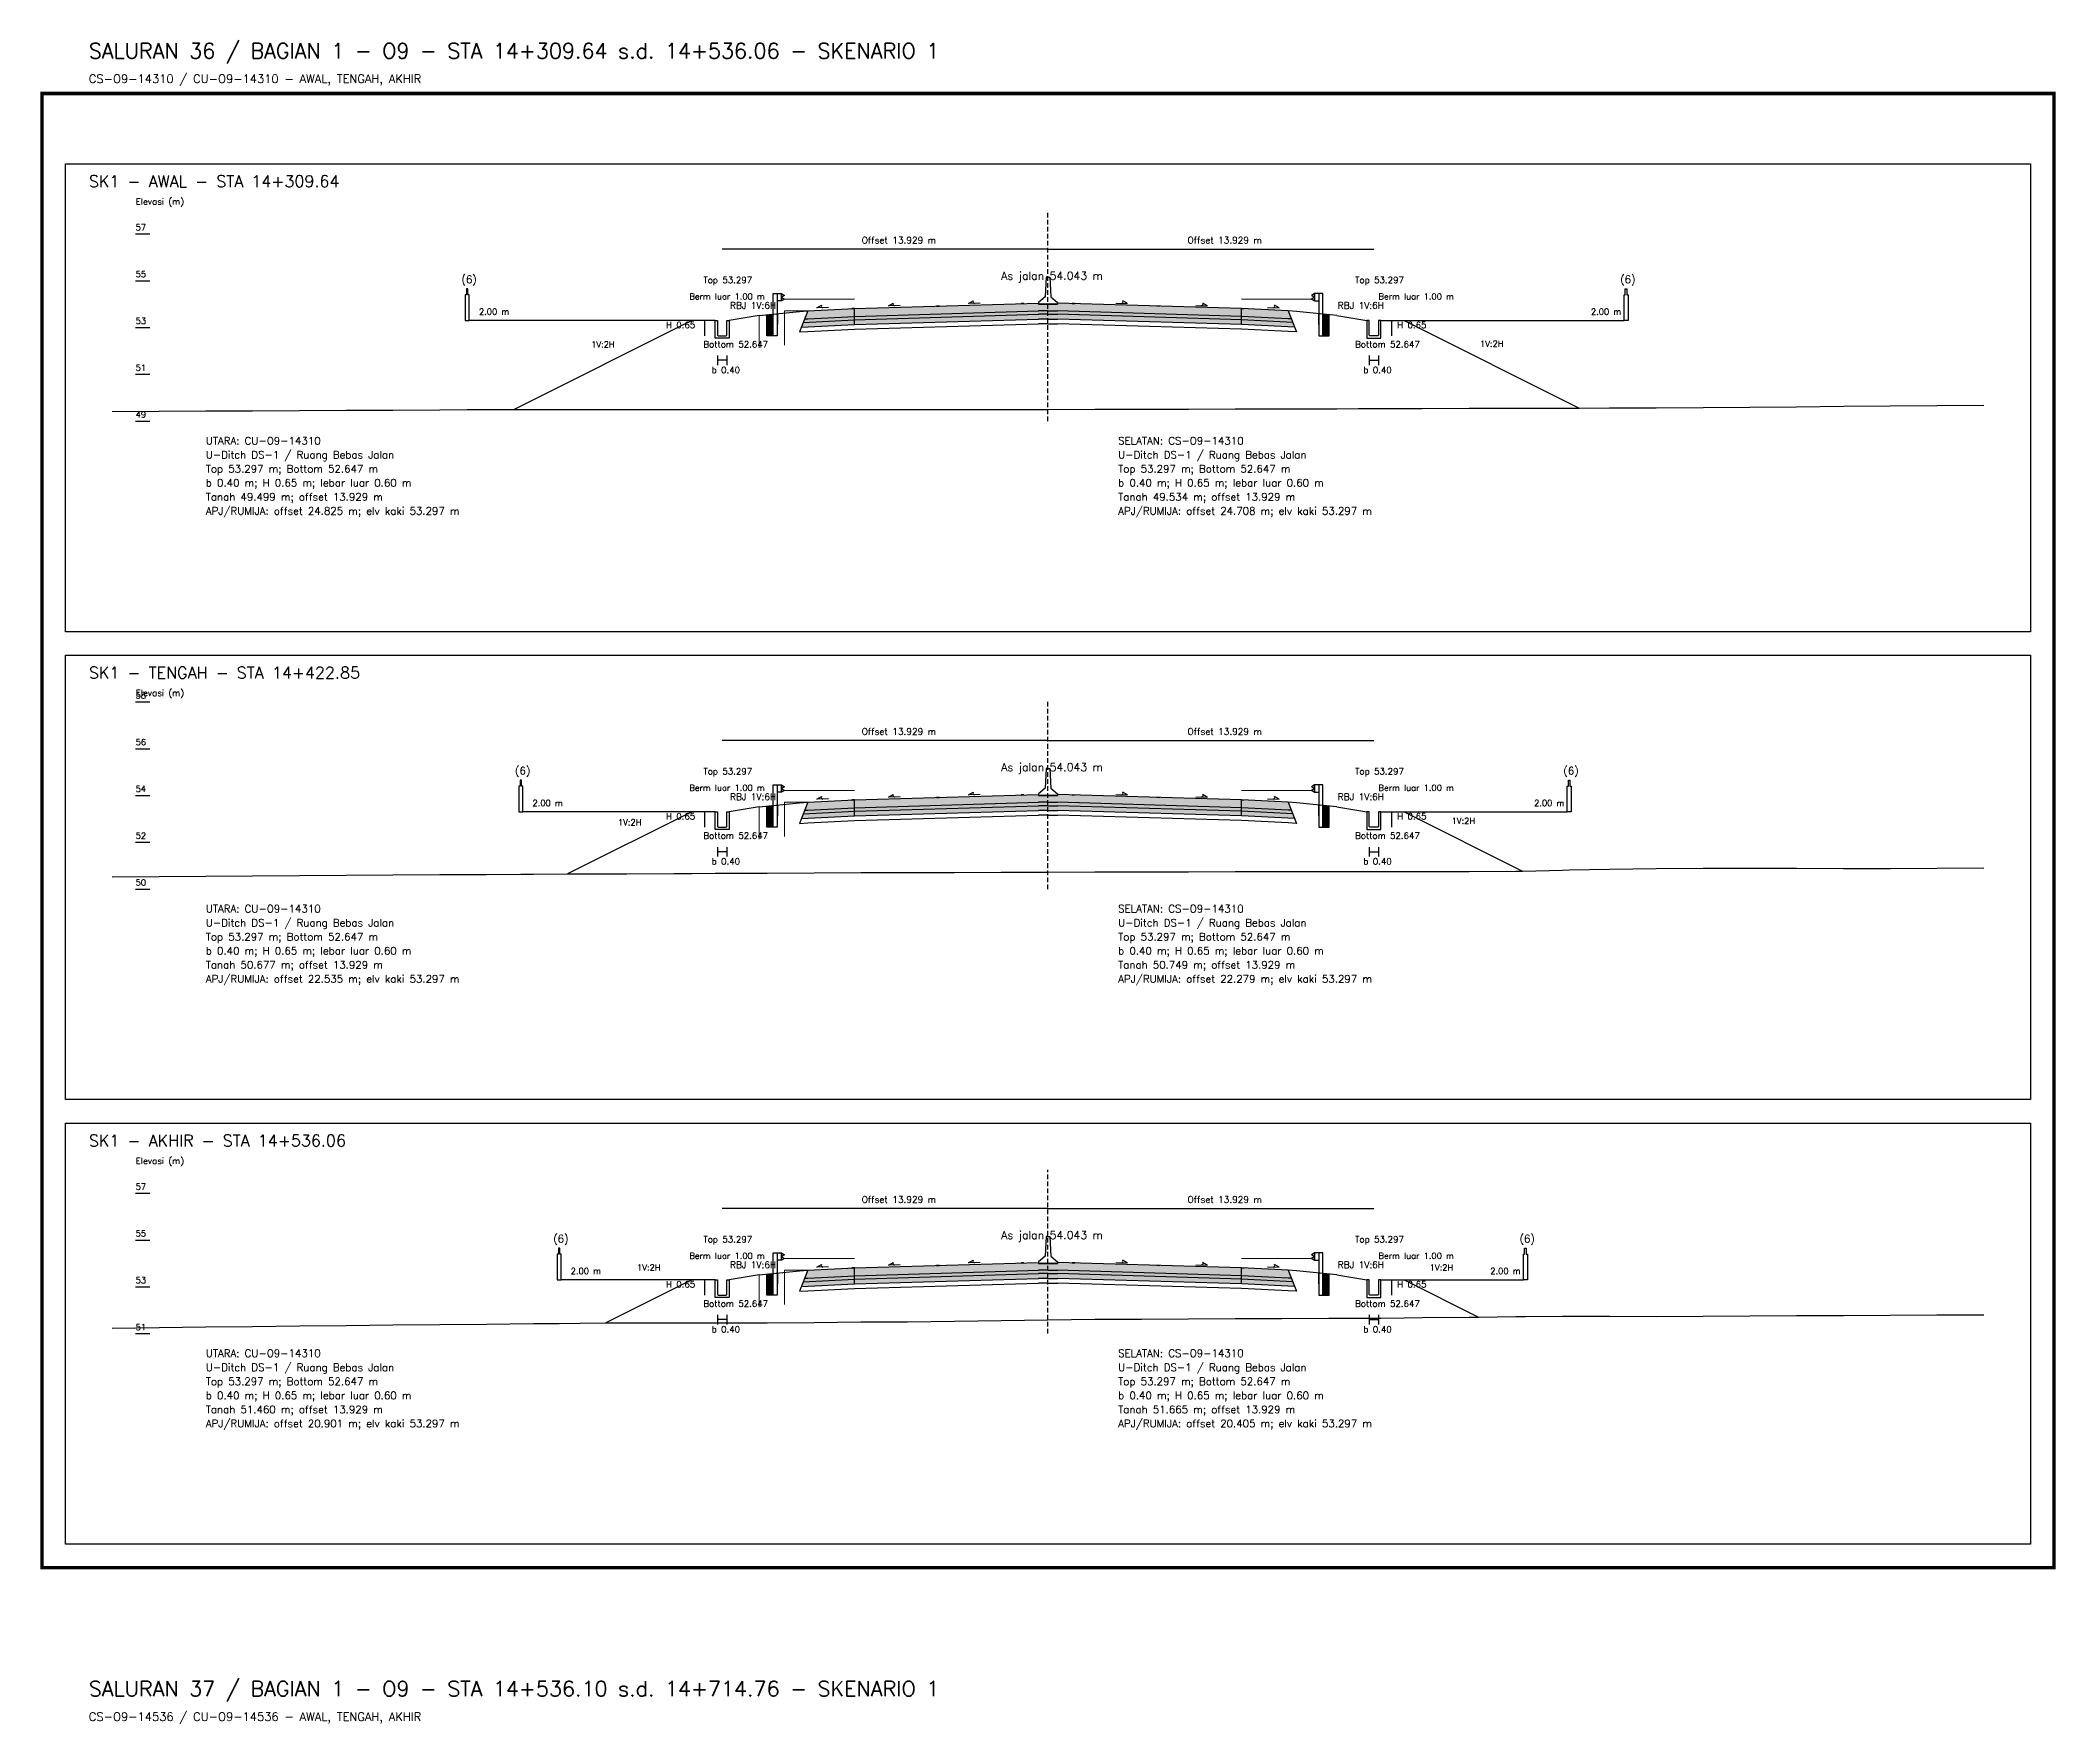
# Model space of a CAD drawing. Header units: metres. Extents: x -24715 to -24517, y 27498 to 30841.
# Drawn here: x -24713.7 to -24627.5, y 28049.6 to 28121.5 of the extents above; entities that cross this region are included whole.
import ezdxf

# ---------------------------------------------------------------- set-up
doc = ezdxf.new("R2010")
doc.units = ezdxf.units.M
doc.linetypes.add('PS_DASH', pattern=[0.3, 0.2, -0.1])
for name, color, linetype, lineweight in [('Dimensi', 230, 'Continuous', 20), ('GRS-ARSIR (HATCH)', 8, 'Continuous', 9), ('Guardrail', 20, 'Continuous', 30), ('HATCH - Beton ramping', 210, 'Continuous', 9), ('HATCH - LFA', 30, 'Continuous', 9), ('HATCH - Pavement', 50, 'Continuous', 9), ('Marka', 20, 'Continuous', 30), ('POT_ALL_GROUP', 2, 'Continuous', 70)]:
    doc.layers.add(name, color=color, linetype=linetype, lineweight=lineweight)
for name, color, linetype in [('POT_ALL_APJ', 2, 'Continuous'), ('POT_ALL_BORDER', 8, 'Continuous'), ('POT_ALL_CHANNEL1', 200, 'Continuous'), ('POT_ALL_DIM', 7, 'Continuous'), ('POT_ALL_GROUND', 1, 'Continuous'), ('POT_ALL_GUIDE', 8, 'Continuous'), ('POT_ALL_ROAD', 4, 'Continuous')]:
    doc.layers.add(name, color=color, linetype=linetype)
doc.styles.get("Standard").update_dxf_attribs({"font": 'simplex.shx'})

# ---------------------------------------------------------------- blocks, each defined once
blk = doc.blocks.new('JALAN_ASLI_TIPIKAL_2OKT_METER')
at = {"layer": 'Guardrail', "lineweight": 9}
h = blk.add_hatch(dxfattribs=at)
h.set_pattern_fill('JIS_LC_20', color=256, scale=0.002)
h.set_pattern_definition([(45, (-29.65569, -21.99233), (-0.02828427, 0.02828427), []), (45, (-29.65489, -21.99233), (-0.02828427, 0.02828427), [])])
h.paths.add_polyline_path([(-12.025, -1.394), (-11.753, -1.394), (-11.753, -0.471), (-12.018, -0.498)])
h = blk.add_hatch(dxfattribs=at)
h.set_pattern_fill('JIS_LC_20', color=256, scale=0.002)
h.set_pattern_definition([(45, (-29.40569, -21.99233), (-0.02828427, 0.02828427), []), (45, (-29.40489, -21.99233), (-0.02828427, 0.02828427), [])])
h.paths.add_polyline_path([(12.018, -0.498), (11.753, -0.471), (11.753, -1.394), (12.025, -1.394)])
at = {"layer": 'HATCH - Beton ramping'}
h = blk.add_hatch(dxfattribs=at)
h.set_pattern_fill('AR-CONC', color=256, scale=0.0005)
h.set_pattern_definition([(50, (-28.949556, -21.99233), (0.09109233, -0.00796954), [0.009525, -0.104775]), (355, (-28.94956, -21.99233), (-0.0176217, 0.09552842), [0.00762, -0.0838203]), (100.45144, (-28.941965, -21.992995), (0.07347062, 0.08755888), [0.008095, -0.08904512]), (46.1842, (-28.94956, -21.96693), (0.13553952, -0.02102116), [0.0142875, -0.1571625]), (96.63556, (-28.93826, -21.96868), (0.11870207, 0.12371306), [0.0121425, -0.1335678]), (351.18415, (-28.94956, -21.96693), (0.11870207, 0.12371306), [0.01143, -0.12572987]), (21, (-28.936856, -21.97328), (0.0758072, -0.0511326), [0.009525, -0.104775]), (326, (-28.93686, -21.97328), (0.03090101, 0.09209398), [0.00762, -0.08382]), (71.45144, (-28.93054, -21.97754), (0.1067082, 0.04096138), [0.008095, -0.08904497]), (37.5, (-28.949556, -21.99233), (0.001544302, 0.04227752), [0, -0.082804, 0, -0.08509, 0, -0.0841375]), (7.5, (-28.949556, -21.99233), (0.03340983, 0.05009029), [0, -0.048514, 0, -0.080899, 0, -0.0320675]), (327.5, (-28.977877, -21.99233), (0.067795298, -0.002864372), [0, -0.03175, 0, -0.09906, 0, -0.131445]), (317.5, (-28.990577, -21.99233), (0.07406459, 0.01271325), [0, -0.041275, 0, -0.065786, 0, -0.093345])])
h.paths.add_polyline_path([(-8.27, -0.566), (-10.401, -0.666), (-10.461, -0.826), (-8.27, -0.716)])
h.paths.add_polyline_path([(-0.4, -0.48), (0, -0.48), (0, -0.33), (-0.4, -0.33), (-8.27, -0.566), (-8.27, -0.716)])
h = blk.add_hatch(dxfattribs=at)
h.set_pattern_fill('AR-CONC', color=256, scale=0.0005)
h.set_pattern_definition([(50, (-28.699556, -21.99233), (0.09109233, -0.00796954), [0.009525, -0.104775]), (355, (-28.69956, -21.99233), (-0.01762171, 0.09552842), [0.00762, -0.0838203]), (100.45144, (-28.691965, -21.992995), (0.07347062, 0.08755888), [0.008095, -0.08904512]), (46.1842, (-28.69956, -21.96693), (0.13553952, -0.02102116), [0.0142875, -0.1571625]), (96.63556, (-28.68826, -21.96868), (0.11870207, 0.12371306), [0.0121425, -0.1335678]), (351.18415, (-28.69956, -21.96693), (0.11870207, 0.12371306), [0.01143, -0.12572987]), (21, (-28.686856, -21.97328), (0.0758072, -0.0511326), [0.009525, -0.104775]), (326, (-28.68686, -21.97328), (0.03090101, 0.09209398), [0.00762, -0.08382]), (71.45144, (-28.68054, -21.97754), (0.10670821, 0.04096138), [0.008095, -0.08904497]), (37.5, (-28.699556, -21.99233), (0.001544302, 0.04227752), [0, -0.082804, 0, -0.08509, 0, -0.0841375]), (7.5, (-28.699556, -21.99233), (0.03340983, 0.050090287), [0, -0.048514, 0, -0.080899, 0, -0.0320675]), (327.5, (-28.727877, -21.99233), (0.067795298, -0.002864372), [0, -0.03175, 0, -0.09906, 0, -0.131445]), (317.5, (-28.740577, -21.99233), (0.07406459, 0.012713246), [0, -0.041275, 0, -0.065786, 0, -0.093345])])
h.paths.add_polyline_path([(8.27, -0.566), (10.401, -0.666), (10.461, -0.826), (8.27, -0.716)])
h.paths.add_polyline_path([(0.4, -0.48), (0, -0.48), (0, -0.33), (0.4, -0.33), (8.27, -0.566), (8.27, -0.716)])
at = {"layer": 'HATCH - LFA'}
h = blk.add_hatch(dxfattribs=at)
h.set_pattern_fill('GRAVEL', color=256, scale=0.0075)
h.set_pattern_definition([(228.012788, (-28.812396, -21.801831), (-1.524, -1.7145), [0.0256291, -2.5372863]), (184.96974, (-28.829541, -21.820881), (2.2859999991, 0.1905000109), [0.04398035, -4.3540537]), (132.510447, (-28.873356, -21.824691), (1.9050000008, -2.0954999993), [0.0310111, -3.0701042]), (267.27369, (-28.947651, -21.872316), (0.1905000004, 3.81), [0.0400503, -3.9649828]), (292.833654, (-28.949556, -21.912321), (-0.9525, 2.286), [0.0392725, -3.8879856]), (357.27369, (-28.934316, -21.948516), (-3.81, 0.1905000004), [0.0400503, -3.9649828]), (37.69424, (-28.894311, -21.950421), (-2.4764999999, -1.9050000001), [0.0529645, -5.24348365]), (72.255328, (-28.852401, -21.918036), (1.3335000004, 4.1909999999), [0.050004, -4.95039425]), (121.429566, (-28.837161, -21.870411), (-1.5240000002, 2.4764999999), [0.040186, -3.9784159]), (175.23636, (-28.858116, -21.836121), (2.0955, -0.1905), [0.0458785, -2.2480453]), (222.397438, (-28.903836, -21.832311), (-2.2859999999, -2.0955000001), [0.05933084, -5.8737579]), (138.814075, (-28.759056, -21.874221), (-1.3335, 1.143), [0.0202503, -2.0047924]), (171.469234, (-28.774296, -21.860886), (2.4765, -0.3809999996), [0.03852615, -3.8140979]), (225, (-28.8124, -21.85517), (0, -0.1905), [0.0269407, -0.242467]), (203.19859, (-28.82573, -21.832311), (0.9525, 0.381), [0.0145081, -1.4362967]), (291.80141, (-28.839066, -21.838026), (-0.1905, 0.5715), [0.0205174, -1.0053565]), (30.96376, (-28.831446, -21.857076), (0.5715, 0.381), [0.033324, -1.0774724]), (161.56505, (-28.80287, -21.83993), (0.381, -0.1905), [0.0240965, -0.5783174]), (16.38954, (-28.949556, -21.838026), (1.905, 0.5715), [0.0337566, -3.341912]), (70.346176, (-28.917171, -21.828501), (-0.762, -2.0955), [0.0283199, -2.8036662]), (293.19859, (-28.80287, -21.801831), (-0.381, 0.9525), [0.029016, -1.4217888]), (343.61046, (-28.791441, -21.828501), (-1.905, 0.5715), [0.0337566, -3.341912]), (339.443955, (-28.949556, -21.956136), (-0.9525, 0.381), [0.0325526, -1.5950801]), (294.77514, (-28.919076, -21.967566), (-0.952500001, 2.0954999995), [0.0272754, -2.7002695]), (66.80141, (-28.800966, -21.992331), (0.381, 0.9525), [0.029016, -1.4217888]), (17.354025, (-28.789536, -21.965661), (-2.4765, -0.762), [0.0319337, -3.1614282]), (69.443955, (-28.89431, -21.992331), (-0.381, -0.9525), [0.0162763, -1.6113564]), (101.30993, (-28.812396, -21.99233), (-0.1905, 0.762), [0.0097136, -0.9616496]), (165.96376, (-28.8143, -21.982806), (0.5715, -0.1905), [0.0392725, -0.7461791]), (186.009006, (-28.852401, -21.973281), (1.905, 0.1905), [0.036395, -3.6031024]), (303.69007, (-28.831446, -21.87422), (-0.1905, 0.381), [0.0274743, -0.6593832]), (353.157227, (-28.816206, -21.897081), (3.2385, -0.3809999998), [0.0479668, -4.7487007]), (60.945396, (-28.76858, -21.902796), (-0.762, -1.3335), [0.0196131, -1.9417044]), (90, (-28.75906, -21.88565), (-0.1905, 0.1905), [0.01143, -0.17907]), (120.256437, (-28.856211, -21.967566), (0.762, -1.3335), [0.026465, -2.6200456]), (48.012787, (-28.869546, -21.944706), (1.524, 1.7145), [0.0512582, -2.5116572]), (0, (-28.83526, -21.9066), (0.1905, 0.1905), [0.04953, -0.14097]), (325.304846, (-28.785726, -21.906606), (1.9050000007, -1.333499999), [0.0301207, -2.9819488]), (254.0546, (-28.76096, -21.92375), (-0.1905, -0.762), [0.0277372, -1.3591238]), (207.645975, (-28.768581, -21.950421), (-3.6195000001, -1.9049999997), [0.0451609, -4.4709348]), (175.426079, (-28.808586, -21.971376), (-2.4765, 0.1905), [0.0477772, -4.7299385])])
h.paths.add_polyline_path([(-8.27, -0.716), (-10.461, -0.826), (-10.54, -1.03), (-8.27, -0.916)])
h.paths.add_polyline_path([(-0.4, -0.68), (0, -0.68), (0, -0.48), (-0.4, -0.48), (-8.27, -0.716), (-8.27, -0.916)])
h = blk.add_hatch(dxfattribs=at)
h.set_pattern_fill('GRAVEL', color=256, scale=0.0075)
h.set_pattern_definition([(228.012788, (-28.562396, -21.801831), (-1.524, -1.7145), [0.0256291, -2.5372863]), (184.96974, (-28.579541, -21.820881), (2.2859999991, 0.1905000109), [0.04398035, -4.3540537]), (132.510447, (-28.623356, -21.824691), (1.9050000008, -2.0954999993), [0.0310111, -3.0701042]), (267.27369, (-28.697651, -21.872316), (0.1905000004, 3.81), [0.04005034, -3.9649828]), (292.833654, (-28.699556, -21.912321), (-0.9525, 2.286), [0.0392725, -3.8879856]), (357.27369, (-28.684316, -21.948516), (-3.81, 0.1905000004), [0.04005034, -3.9649828]), (37.69424, (-28.644311, -21.950421), (-2.4764999999, -1.9050000001), [0.0529645, -5.24348365]), (72.255328, (-28.602401, -21.918036), (1.3335000004, 4.1909999999), [0.050004, -4.95039425]), (121.429566, (-28.587161, -21.870411), (-1.5240000002, 2.4764999999), [0.040186, -3.9784159]), (175.23636, (-28.608116, -21.836121), (2.0955, -0.1905000003), [0.0458785, -2.2480453]), (222.397438, (-28.653836, -21.832311), (-2.2859999999, -2.0955000001), [0.05933084, -5.87375794]), (138.814075, (-28.509056, -21.874221), (-1.3335, 1.143), [0.02025034, -2.0047924]), (171.469234, (-28.524296, -21.860886), (2.4765, -0.3809999996), [0.03852615, -3.8140979]), (225, (-28.5624, -21.85517), (0, -0.1905), [0.0269407, -0.242467]), (203.19859, (-28.57573, -21.832311), (0.9525, 0.381), [0.0145081, -1.4362967]), (291.80141, (-28.589066, -21.838026), (-0.1905, 0.5715), [0.0205174, -1.0053565]), (30.96376, (-28.581446, -21.857076), (0.5715, 0.381), [0.033324, -1.0774724]), (161.56505, (-28.55287, -21.83993), (0.381, -0.1905), [0.0240965, -0.57831736]), (16.38954, (-28.699556, -21.838026), (1.905, 0.5715), [0.0337566, -3.341912]), (70.346176, (-28.667171, -21.828501), (-0.762, -2.0955), [0.0283199, -2.8036662]), (293.19859, (-28.55287, -21.801831), (-0.381, 0.9525), [0.029016, -1.4217888]), (343.61046, (-28.541441, -21.828501), (-1.905, 0.5714999999), [0.0337566, -3.341912]), (339.443955, (-28.699556, -21.956136), (-0.9525, 0.381), [0.03255264, -1.5950801]), (294.77514, (-28.669076, -21.967566), (-0.952500001, 2.0954999995), [0.0272754, -2.7002695]), (66.80141, (-28.550966, -21.992331), (0.381, 0.9525), [0.029016, -1.4217888]), (17.354025, (-28.539536, -21.965661), (-2.4765, -0.7620000002), [0.0319337, -3.1614282]), (69.443955, (-28.64431, -21.992331), (-0.381, -0.9525), [0.0162763, -1.6113564]), (101.30993, (-28.562396, -21.99233), (-0.1905, 0.762), [0.0097136, -0.9616496]), (165.96376, (-28.5643, -21.982806), (0.5715, -0.1905), [0.0392725, -0.7461791]), (186.009006, (-28.602401, -21.973281), (1.905, 0.1905), [0.036395, -3.6031024]), (303.69007, (-28.581446, -21.87422), (-0.1905, 0.381), [0.0274743, -0.6593832]), (353.157227, (-28.566206, -21.897081), (3.2385, -0.3809999998), [0.04796676, -4.7487007]), (60.945396, (-28.51858, -21.902796), (-0.762, -1.3335), [0.0196131, -1.9417044]), (90, (-28.50906, -21.88565), (-0.1905, 0.1905), [0.01143, -0.17907]), (120.256437, (-28.606211, -21.967566), (0.762, -1.3335), [0.026465, -2.62004556]), (48.012787, (-28.619546, -21.944706), (1.524, 1.7145), [0.0512582, -2.5116572]), (0, (-28.58526, -21.9066), (0.1905, 0.1905), [0.04953, -0.14097]), (325.304846, (-28.535726, -21.906606), (1.9050000007, -1.333499999), [0.0301207, -2.98194875]), (254.054604, (-28.51096, -21.92375), (-0.1905, -0.762), [0.0277372, -1.35912375]), (207.645975, (-28.518581, -21.950421), (-3.6195000001, -1.9049999997), [0.0451609, -4.4709348]), (175.426079, (-28.558586, -21.971376), (-2.4765, 0.1905), [0.0477772, -4.7299385])])
h.paths.add_polyline_path([(8.27, -0.716), (10.461, -0.826), (10.54, -1.03), (8.27, -0.916)])
h.paths.add_polyline_path([(0.4, -0.68), (0, -0.68), (0, -0.48), (0.4, -0.48), (8.27, -0.716), (8.27, -0.916)])
at = {"layer": 'HATCH - Pavement'}
h = blk.add_hatch(dxfattribs=at)
h.set_pattern_fill('AR-CONC', color=256, scale=0.001)
h.set_pattern_definition([(50, (-89.43046, -52.62889), (0.18218467, -0.01593909), [0.01905, -0.20955]), (355, (-89.43046, -52.6289), (-0.03524342, 0.19105685), [0.01524, -0.1676406]), (100.45144, (-89.41528, -52.63022), (0.14694125, 0.17511775), [0.01619, -0.17809024]), (46.1842, (-89.43046, -52.5781), (0.27107904, -0.04204233), [0.028575, -0.314325]), (96.63556, (-89.40787, -52.5816), (0.23740413, 0.2474261), [0.024285, -0.2671356]), (351.18415, (-89.43046, -52.5781), (0.2374041, 0.2474261), [0.02286, -0.2514597]), (21, (-89.40506, -52.59079), (0.1516144, -0.1022652), [0.01905, -0.20955]), (326, (-89.40506, -52.5908), (0.06180203, 0.18418797), [0.01524, -0.16764]), (71.45144, (-89.39243, -52.59931), (0.21341642, 0.08192277), [0.01619, -0.17808994]), (37.5, (-89.43046, -52.62889), (0.003088603, 0.08455504), [0, -0.165608, 0, -0.17018, 0, -0.168275]), (7.5, (-89.43046, -52.62889), (0.06681966, 0.100180575), [0, -0.097028, 0, -0.161798, 0, -0.064135]), (327.5, (-89.4871, -52.62889), (0.135590595, -0.005728744), [0, -0.0635, 0, -0.19812, 0, -0.26289]), (317.5, (-89.5125, -52.62889), (0.14812918, 0.02542649), [0, -0.08255, 0, -0.131572, 0, -0.18669])])
h.paths.add_polyline_path([(-8.27, -0.236), (-10.27, -0.336), (-10.401, -0.673), (-10.27, -0.666), (-8.27, -0.566)])
h.paths.add_polyline_path([(-0.4, -0.33), (0, -0.33), (0, 0), (-0.4, 0), (-8.27, -0.236), (-8.27, -0.566)])
h = blk.add_hatch(dxfattribs=at)
h.set_pattern_fill('AR-CONC', color=256, scale=0.001)
h.set_pattern_definition([(50, (-89.18046, -52.62889), (0.18218467, -0.01593909), [0.01905, -0.20955]), (355, (-89.18046, -52.6289), (-0.03524342, 0.19105685), [0.01524, -0.16764058]), (100.45144, (-89.16528, -52.63022), (0.14694125, 0.17511775), [0.01619, -0.17809024]), (46.1842, (-89.18046, -52.5781), (0.27107904, -0.04204233), [0.028575, -0.314325]), (96.63556, (-89.15787, -52.5816), (0.23740413, 0.2474261), [0.024285, -0.2671356]), (351.18415, (-89.18046, -52.5781), (0.2374041, 0.2474261), [0.02286, -0.2514597]), (21, (-89.15506, -52.59079), (0.1516144, -0.1022652), [0.01905, -0.20955]), (326, (-89.15506, -52.5908), (0.06180203, 0.18418797), [0.01524, -0.16764]), (71.45144, (-89.14243, -52.59931), (0.21341642, 0.08192277), [0.01619, -0.17808994]), (37.5, (-89.18046, -52.62889), (0.003088603, 0.08455504), [0, -0.165608, 0, -0.17018, 0, -0.168275]), (7.5, (-89.18046, -52.62889), (0.06681966, 0.100180575), [0, -0.097028, 0, -0.161798, 0, -0.064135]), (327.5, (-89.2371, -52.62889), (0.135590595, -0.005728744), [0, -0.0635, 0, -0.19812, 0, -0.26289]), (317.5, (-89.2625, -52.62889), (0.14812918, 0.02542649), [0, -0.08255, 0, -0.131572, 0, -0.18669])])
h.paths.add_polyline_path([(8.27, -0.236), (10.27, -0.336), (10.401, -0.673), (10.27, -0.666), (8.27, -0.566)])
h.paths.add_polyline_path([(0.4, -0.33), (0, -0.33), (0, 0), (0.4, 0), (8.27, -0.236), (8.27, -0.566)])
at = {"layer": 'Marka'}
h = blk.add_hatch(color=256, dxfattribs=at)
h.dxf.hatch_style = 1
h.paths.add_polyline_path([(-8.27, -0.23), (-8.39, -0.236), (-8.39, -0.242), (-8.27, -0.236)])
h.paths.add_polyline_path([(-4.65, -0.122), (-4.77, -0.125), (-4.77, -0.131), (-4.65, -0.128)])
h.paths.add_polyline_path([(-1.03, -0.019), (-1.03, -0.013), (-1.15, -0.017), (-1.15, -0.023)])
h = blk.add_hatch(color=256, dxfattribs=at)
h.dxf.hatch_style = 1
h.paths.add_polyline_path([(8.27, -0.23), (8.39, -0.236), (8.39, -0.242), (8.27, -0.236)])
h.paths.add_polyline_path([(4.65, -0.122), (4.77, -0.125), (4.77, -0.131), (4.65, -0.128)])
h.paths.add_polyline_path([(1.03, -0.019), (1.03, -0.013), (1.15, -0.017), (1.15, -0.023)])
for p, q in [((-8.27, -0.236), (-0.4, 0)), ((8.27, -0.236), (0.4, 0)), ((-12.353, -0.533), (-10.622, -0.354)), ((-10.27, -0.336), (-10.62, -1.234)), ((-10.62, -0.354), (-10.27, -0.336)), ((-10.461, -0.826), (-8.27, -0.716)), ((-10.401, -0.673), (-10.27, -0.666)), ((-10.27, -0.336), (-8.27, -0.236)), ((-10.27, -0.666), (-8.27, -0.566)), ((-8.27, -0.916), (-8.27, -0.236)), ((-8.27, -0.566), (-0.4, -0.33)), ((-8.27, -0.716), (-0.4, -0.48)), ((-8.27, -0.916), (-0.4, -0.68)), ((0, -0.05), (-0.4, -0.05)), ((0, -0.33), (-0.4, -0.33)), ((0, -0.48), (-0.4, -0.48)), ((0, -0.68), (-0.4, -0.68)), ((0, -0.05), (0.4, -0.05)), ((0, -0.33), (0.4, -0.33)), ((0, -0.48), (0.4, -0.48)), ((0, -0.68), (0.4, -0.68)), ((8.27, -0.566), (0.4, -0.33)), ((8.27, -0.716), (0.4, -0.48)), ((8.27, -0.916), (0.4, -0.68)), ((8.27, -0.916), (8.27, -0.236)), ((10.27, -0.336), (8.27, -0.236)), ((10.27, -0.666), (8.27, -0.566)), ((10.461, -0.826), (8.27, -0.716)), ((10.27, -0.336), (10.62, -1.234)), ((10.62, -0.354), (10.27, -0.336)), ((10.401, -0.673), (10.27, -0.666)), ((12.353, -0.533), (10.622, -0.354)), ((-10.62, -1.234), (-10.27, -1.216)), ((-10.54, -1.03), (-8.27, -0.916)), ((-10.27, -1.216), (-8.27, -1.116)), ((-8.27, -1.116), (-0.4, -0.88)), ((0, -0.88), (-0.4, -0.88)), ((0, -0.88), (0.4, -0.88)), ((8.27, -1.116), (0.4, -0.88)), ((10.54, -1.03), (8.27, -0.916)), ((10.27, -1.216), (8.27, -1.116)), ((10.62, -1.234), (10.27, -1.216))]:
    blk.add_line(p, q)
for points in [[(0, 1.11), (-0.075, 1.11), (-0.125, 0.27), (-0.4, 0.03), (-0.4, -0.05), (0, -0.05)], [(0, 1.11), (0.075, 1.11), (0.125, 0.27), (0.4, 0.03), (0.4, -0.05), (0, -0.05)], [(-6.818, -0.116), (-6.616, 0)], [(-3.401, -0.02), (-3.199, 0.096)], [(3.401, -0.02), (3.199, 0.096)], [(6.818, -0.116), (6.616, 0)], [(-9.887, -0.208), (-9.686, -0.092)], [(-9.387, -0.193), (-9.887, -0.208)], [(-6.318, -0.101), (-6.818, -0.116)], [(-2.901, -0.005), (-3.401, -0.02)], [(2.901, -0.005), (3.401, -0.02)], [(6.318, -0.101), (6.818, -0.116)], [(9.387, -0.193), (9.887, -0.208)], [(9.887, -0.208), (9.686, -0.092)]]:
    blk.add_lwpolyline(points)
for centre, start, end in [((-6.556, -0.037), 148.28164, 271.71836), ((-3.139, 0.059), 148.28164, 271.71836), ((3.139, 0.059), 268.28164, 31.71836), ((6.556, -0.037), 268.28164, 31.71836), ((-9.625, -0.129), 148.28164, 271.71836), ((9.625, -0.129), 268.28164, 31.71836)]:
    blk.add_arc(centre, 0.0711, start, end)
at = {"layer": 'Dimensi'}
for p, q in [((-8.27, 0.168), (-11.27, 0.168)), ((8.27, 0.168), (11.27, 0.168))]:
    blk.add_line(p, q, dxfattribs=at)
at = {"layer": 'GRS-ARSIR (HATCH)'}
for p, q in [((-12.353, -0.533), (-12.353, -1.909)), ((-11.27, -0.336), (-11.27, -1.803)), ((-10.27, -0.336), (-11.27, -0.336))]:
    blk.add_line(p, q, dxfattribs=at)
at = {"layer": 'Guardrail'}
for points in [[(-11.753, -1.394), (-11.753, 0.406), (-11.575, 0.406), (-11.575, -1.394), (-11.753, -1.394)], [(-11.575, 0.406), (-11.397, 0.406), (-11.397, 0.094), (-11.575, 0.094)], [(-11.397, 0.25), (-11.397, 0.406), (-11.262, 0.328), (-11.397, 0.25)], [(-11.397, 0.094), (-11.397, 0.25), (-11.262, 0.172), (-11.397, 0.094)], [(11.397, 0.25), (11.397, 0.406), (11.262, 0.328), (11.397, 0.25)], [(11.397, 0.094), (11.397, 0.25), (11.262, 0.172), (11.397, 0.094)], [(11.575, 0.406), (11.397, 0.406), (11.397, 0.094), (11.575, 0.094)], [(11.753, -1.394), (11.753, 0.406), (11.575, 0.406), (11.575, -1.394), (11.753, -1.394)], [(-11.575, -1.394), (-12.025, -1.394), (-12.018, -0.498), (-11.568, -0.453), (-11.575, -1.394)], [(11.575, -1.394), (12.025, -1.394), (12.018, -0.498), (11.568, -0.453), (11.575, -1.394)]]:
    blk.add_lwpolyline(points, dxfattribs=at)
at = {"layer": 'Marka'}
for points in [[(-8.39, -0.242), (-8.27, -0.236), (-8.27, -0.23), (-8.39, -0.236), (-8.39, -0.242)], [(8.39, -0.242), (8.27, -0.236), (8.27, -0.23), (8.39, -0.236), (8.39, -0.242)]]:
    blk.add_lwpolyline(points, dxfattribs=at)
for points in [[(-4.65, -0.122), (-4.77, -0.125), (-4.77, -0.131), (-4.65, -0.128)], [(-1.03, -0.013), (-1.15, -0.017), (-1.15, -0.023), (-1.03, -0.019)], [(1.03, -0.013), (1.15, -0.017), (1.15, -0.023), (1.03, -0.019)], [(4.65, -0.122), (4.77, -0.125), (4.77, -0.131), (4.65, -0.128)]]:
    blk.add_lwpolyline(points, close=True, dxfattribs=at)

msp = doc.modelspace()

# ---------------------------------------------------------------- linework, layer by layer
at = {"layer": 'POT_ALL_APJ', "linetype": 'Continuous'}
for points in [[(-24695.49569, 28110.66531), (-24695.49569, 28109.5609), (-24695.32569, 28109.5609), (-24695.32569, 28110.66531), (-24695.38069, 28110.66531), (-24695.38069, 28110.91531), (-24695.41069, 28110.91531), (-24695.44069, 28110.91531), (-24695.44069, 28110.66531), (-24695.49569, 28110.66531)], [(-24645.793, 28110.66531), (-24645.793, 28109.5609), (-24645.963, 28109.5609), (-24645.963, 28110.66531), (-24645.908, 28110.66531), (-24645.908, 28110.91531), (-24645.878, 28110.91531), (-24645.848, 28110.91531), (-24645.848, 28110.66531), (-24645.793, 28110.66531)], [(-24685.81462, 28109.5609), (-24695.32569, 28109.5609)], [(-24655.35713, 28109.5609), (-24645.963, 28109.5609)], [(-24693.20596, 28089.6653), (-24693.20596, 28088.56089), (-24693.03596, 28088.56089), (-24693.03596, 28089.6653), (-24693.09096, 28089.6653), (-24693.09096, 28089.9153), (-24693.12096, 28089.9153), (-24693.15096, 28089.9153), (-24693.15096, 28089.6653), (-24693.20596, 28089.6653)], [(-24648.22214, 28089.6653), (-24648.22214, 28088.56089), (-24648.39214, 28088.56089), (-24648.39214, 28089.6653), (-24648.33714, 28089.6653), (-24648.33714, 28089.9153), (-24648.30714, 28089.9153), (-24648.27714, 28089.9153), (-24648.27714, 28089.6653), (-24648.22214, 28089.6653)], [(-24685.81469, 28088.56089), (-24693.03596, 28088.56089)], [(-24655.35706, 28088.56089), (-24648.39214, 28088.56089)], [(-24691.57175, 28069.66528), (-24691.57175, 28068.56087), (-24691.40175, 28068.56087), (-24691.40175, 28069.66528), (-24691.45675, 28069.66528), (-24691.45675, 28069.91528), (-24691.48675, 28069.91528), (-24691.51675, 28069.91528), (-24691.51675, 28069.66528), (-24691.57175, 28069.66528)], [(-24650.09561, 28069.66528), (-24650.09561, 28068.56087), (-24650.26561, 28068.56087), (-24650.26561, 28069.66528), (-24650.21061, 28069.66528), (-24650.21061, 28069.91528), (-24650.18061, 28069.91528), (-24650.15061, 28069.91528), (-24650.15061, 28069.66528), (-24650.09561, 28069.66528)], [(-24685.81476, 28068.56087), (-24691.40175, 28068.56087)], [(-24655.357, 28068.56087), (-24650.26561, 28068.56087)]]:
    msp.add_lwpolyline(points, dxfattribs=at)
at = {"layer": 'POT_ALL_BORDER', "linetype": 'Continuous'}
for points in [[(-24712.58588, 28116.26387), (-24628.58588, 28116.26387), (-24628.58588, 28096.26387), (-24712.58588, 28096.26387), (-24712.58588, 28116.26387)], [(-24712.58588, 28095.26387), (-24628.58588, 28095.26387), (-24628.58588, 28076.26387), (-24712.58588, 28076.26387), (-24712.58588, 28095.26387)], [(-24712.58588, 28075.26387), (-24628.58588, 28075.26387), (-24628.58588, 28057.26387), (-24712.58588, 28057.26387), (-24712.58588, 28075.26387)]]:
    msp.add_lwpolyline(points, dxfattribs=at)
at = {"layer": 'POT_ALL_CHANNEL1', "linetype": 'Continuous'}
for points in [[(-24684.31462, 28109.5609), (-24684.21462, 28109.5609), (-24684.21462, 28108.8109), (-24684.81462, 28108.8109), (-24684.81462, 28109.5609), (-24684.71462, 28109.5609), (-24684.71462, 28108.9409), (-24684.68462, 28108.9109), (-24684.34462, 28108.9109), (-24684.31462, 28108.9409), (-24684.31462, 28109.5609)], [(-24656.85713, 28109.5609), (-24656.95713, 28109.5609), (-24656.95713, 28108.8109), (-24656.35713, 28108.8109), (-24656.35713, 28109.5609), (-24656.45713, 28109.5609), (-24656.45713, 28108.9409), (-24656.48713, 28108.9109), (-24656.82713, 28108.9109), (-24656.85713, 28108.9409), (-24656.85713, 28109.5609)], [(-24684.31469, 28088.56089), (-24684.21469, 28088.56089), (-24684.21469, 28087.81089), (-24684.81469, 28087.81089), (-24684.81469, 28088.56089), (-24684.71469, 28088.56089), (-24684.71469, 28087.94089), (-24684.68469, 28087.91089), (-24684.34469, 28087.91089), (-24684.31469, 28087.94089), (-24684.31469, 28088.56089)], [(-24656.85706, 28088.56089), (-24656.95706, 28088.56089), (-24656.95706, 28087.81089), (-24656.35706, 28087.81089), (-24656.35706, 28088.56089), (-24656.45706, 28088.56089), (-24656.45706, 28087.94089), (-24656.48706, 28087.91089), (-24656.82706, 28087.91089), (-24656.85706, 28087.94089), (-24656.85706, 28088.56089)], [(-24684.31476, 28068.56087), (-24684.21476, 28068.56087), (-24684.21476, 28067.81087), (-24684.81476, 28067.81087), (-24684.81476, 28068.56087), (-24684.71476, 28068.56087), (-24684.71476, 28067.94087), (-24684.68476, 28067.91087), (-24684.34476, 28067.91087), (-24684.31476, 28067.94087), (-24684.31476, 28068.56087)], [(-24656.857, 28068.56087), (-24656.957, 28068.56087), (-24656.957, 28067.81087), (-24656.357, 28067.81087), (-24656.357, 28068.56087), (-24656.457, 28068.56087), (-24656.457, 28067.94087), (-24656.487, 28067.91087), (-24656.827, 28067.91087), (-24656.857, 28067.94087), (-24656.857, 28068.56087)]]:
    msp.add_lwpolyline(points, dxfattribs=at)
at = {"layer": 'POT_ALL_DIM', "linetype": 'Continuous'}
for points in [[(-24670.58588, 28112.60687), (-24684.51462, 28112.60687)], [(-24670.58588, 28112.60687), (-24656.65713, 28112.60687)], [(-24685.26462, 28109.5609), (-24685.26462, 28108.9109)], [(-24655.90713, 28109.5609), (-24655.90713, 28108.9109)], [(-24684.71462, 28108.0609), (-24684.71462, 28107.6609)], [(-24684.31462, 28107.8609), (-24684.71462, 28107.8609)], [(-24684.31462, 28108.0609), (-24684.31462, 28107.6609)], [(-24656.85713, 28108.0609), (-24656.85713, 28107.6609)], [(-24656.85713, 28107.8609), (-24656.45713, 28107.8609)], [(-24656.45713, 28108.0609), (-24656.45713, 28107.6609)], [(-24670.58588, 28091.60687), (-24684.51469, 28091.60687)], [(-24670.58588, 28091.60687), (-24656.65706, 28091.60687)], [(-24685.26469, 28088.56089), (-24685.26469, 28087.91089)], [(-24655.90706, 28088.56089), (-24655.90706, 28087.91089)], [(-24684.71469, 28087.06089), (-24684.71469, 28086.66089)], [(-24684.31469, 28086.86089), (-24684.71469, 28086.86089)], [(-24684.31469, 28087.06089), (-24684.31469, 28086.66089)], [(-24656.85706, 28087.06089), (-24656.85706, 28086.66089)], [(-24656.85706, 28086.86089), (-24656.45706, 28086.86089)], [(-24656.45706, 28087.06089), (-24656.45706, 28086.66089)], [(-24670.58588, 28071.60687), (-24684.51476, 28071.60687)], [(-24670.58588, 28071.60687), (-24656.657, 28071.60687)], [(-24685.26476, 28068.56087), (-24685.26476, 28067.91087)], [(-24655.907, 28068.56087), (-24655.907, 28067.91087)], [(-24684.71476, 28067.06087), (-24684.71476, 28066.66087)], [(-24684.31476, 28066.86087), (-24684.71476, 28066.86087)], [(-24684.31476, 28067.06087), (-24684.31476, 28066.66087)], [(-24656.857, 28067.06087), (-24656.857, 28066.66087)], [(-24656.857, 28066.86087), (-24656.457, 28066.86087)], [(-24656.457, 28067.06087), (-24656.457, 28066.66087)]]:
    msp.add_lwpolyline(points, dxfattribs=at)
at = {"layer": 'POT_ALL_GROUND', "linetype": 'Continuous'}
for points in [[(-24710.58588, 28105.67554), (-24708.58588, 28105.68583), (-24706.58588, 28105.69613), (-24704.58588, 28105.70642), (-24702.58588, 28105.71672), (-24700.58588, 28105.72701), (-24698.58588, 28105.7373), (-24696.58588, 28105.7476), (-24695.41069, 28105.75365), (-24694.58588, 28105.75789), (-24693.41069, 28105.76286), (-24692.58588, 28105.76293), (-24690.58588, 28105.76308), (-24688.58588, 28105.76319), (-24686.58588, 28105.76327), (-24685.81462, 28105.76329), (-24684.81462, 28105.76333), (-24684.58588, 28105.76334), (-24684.51462, 28105.76334), (-24684.21462, 28105.76336), (-24683.85579, 28105.76337), (-24682.93915, 28105.7634), (-24682.58588, 28105.76342), (-24680.58588, 28105.76349), (-24678.58588, 28105.76357), (-24676.58588, 28105.76364), (-24674.58588, 28105.76372), (-24672.58588, 28105.76379), (-24670.58588, 28105.76387), (-24668.58588, 28105.76911), (-24666.58588, 28105.77549), (-24664.58588, 28105.7803), (-24662.58588, 28105.78476), (-24660.58588, 28105.78922), (-24658.58588, 28105.79285), (-24658.2326, 28105.79371), (-24657.31596, 28105.79618), (-24656.95713, 28105.79719), (-24656.65713, 28105.79803), (-24656.58588, 28105.79823), (-24656.35713, 28105.79887), (-24655.35713, 28105.80167), (-24654.58588, 28105.80383), (-24652.58588, 28105.80943), (-24650.58588, 28105.81504), (-24648.58588, 28105.81978), (-24647.878, 28105.82139), (-24646.58588, 28105.82432), (-24645.878, 28105.82593), (-24644.58588, 28105.83365), (-24642.58588, 28105.84683), (-24640.58588, 28105.86257), (-24638.58588, 28105.87998), (-24636.58588, 28105.89738), (-24634.58588, 28105.91479), (-24632.58588, 28105.93219), (-24630.58588, 28105.9496)], [(-24710.58588, 28085.78992), (-24708.58588, 28085.80385), (-24706.58588, 28085.81778), (-24704.58588, 28085.8317), (-24702.58588, 28085.84563), (-24700.58588, 28085.85956), (-24698.58588, 28085.86982), (-24696.58588, 28085.87997), (-24694.58588, 28085.89012), (-24693.12096, 28085.89755), (-24692.58588, 28085.90027), (-24691.12096, 28085.9077), (-24690.58588, 28085.91042), (-24688.58588, 28085.92056), (-24686.58588, 28085.93071), (-24685.81469, 28085.93463), (-24684.81469, 28085.9397), (-24684.58588, 28085.94086), (-24684.51469, 28085.94122), (-24684.21469, 28085.94274), (-24683.85579, 28085.94457), (-24682.93915, 28085.94859), (-24682.58588, 28085.94998), (-24680.58588, 28085.95785), (-24678.58588, 28085.96573), (-24676.58588, 28085.97136), (-24674.58588, 28085.97719), (-24672.58588, 28085.98302), (-24670.58588, 28085.98885), (-24668.58588, 28085.99469), (-24666.58588, 28086.00052), (-24664.58588, 28086.00635), (-24662.58588, 28086.01249), (-24660.58588, 28086.01272), (-24658.58588, 28086.01258), (-24658.2326, 28086.01258), (-24657.31596, 28086.01259), (-24656.95706, 28086.01263), (-24656.65706, 28086.01268), (-24656.58588, 28086.01269), (-24656.35706, 28086.01272), (-24655.35706, 28086.01297), (-24654.58588, 28086.01315), (-24652.58588, 28086.01365), (-24650.58588, 28086.02938), (-24650.30714, 28086.03588), (-24648.58588, 28086.07605), (-24648.30714, 28086.08255), (-24646.58588, 28086.11699), (-24644.58588, 28086.14347), (-24642.58588, 28086.1576), (-24640.58588, 28086.15566), (-24638.58588, 28086.1514), (-24636.58588, 28086.14778), (-24634.58588, 28086.14456), (-24632.58588, 28086.15347), (-24630.58588, 28086.16921)], [(-24710.58588, 28066.49877), (-24708.58588, 28066.52575), (-24706.58588, 28066.54897), (-24704.58588, 28066.57218), (-24702.58588, 28066.59481), (-24700.58588, 28066.61005), (-24698.58588, 28066.63355), (-24696.58588, 28066.64897), (-24694.58588, 28066.66968), (-24692.58588, 28066.69176), (-24691.48675, 28066.7039), (-24690.58588, 28066.71385), (-24689.48675, 28066.72489), (-24688.58588, 28066.72315), (-24686.58588, 28066.72666), (-24685.81476, 28066.72549), (-24684.81476, 28066.72397), (-24684.58588, 28066.72363), (-24684.51476, 28066.72352), (-24684.21476, 28066.72307), (-24683.85579, 28066.72252), (-24682.93915, 28066.72113), (-24682.58588, 28066.7206), (-24680.58588, 28066.73835), (-24678.58588, 28066.76285), (-24676.58588, 28066.76467), (-24674.58588, 28066.79212), (-24672.58588, 28066.82582), (-24670.58588, 28066.8532), (-24668.58588, 28066.8778), (-24666.58588, 28066.88568), (-24664.58588, 28066.89522), (-24662.58588, 28066.90409), (-24660.58588, 28066.91137), (-24658.58588, 28066.91866), (-24658.2326, 28066.91994), (-24657.31596, 28066.9243), (-24656.957, 28066.92698), (-24656.657, 28066.92923), (-24656.58588, 28066.92976), (-24656.357, 28066.93147), (-24655.357, 28066.93923), (-24654.58588, 28066.94648), (-24652.58588, 28066.9677), (-24652.18061, 28066.97264), (-24650.58588, 28066.99209), (-24650.18061, 28066.99703), (-24648.58588, 28067.01399), (-24646.58588, 28067.00659), (-24644.58588, 28067.00321), (-24642.58588, 28067.01307), (-24640.58588, 28067.02314), (-24638.58588, 28067.03415), (-24636.58588, 28067.04515), (-24634.58588, 28067.05616), (-24632.58588, 28067.06436), (-24630.58588, 28067.07115)]]:
    msp.add_lwpolyline(points, dxfattribs=at)
at = {"layer": 'POT_ALL_GROUP', "linetype": 'Continuous', "lineweight": 70, "const_width": 0.15}
msp.add_lwpolyline([(-24713.58588, 28119.26387), (-24627.58588, 28119.26387), (-24627.58588, 28056.26387), (-24713.58588, 28056.26387), (-24713.58588, 28119.26387)], dxfattribs=at)
at = {"layer": 'POT_ALL_GUIDE', "linetype": 'PS_DASH'}
for points in [[(-24670.58588, 28105.26387), (-24670.58588, 28114.26387)], [(-24670.58588, 28085.26387), (-24670.58588, 28093.26387)], [(-24670.58588, 28066.26387), (-24670.58588, 28073.26387)]]:
    msp.add_lwpolyline(points, dxfattribs=at)
at = {"layer": 'POT_ALL_GUIDE', "linetype": 'Continuous'}
for points in [[(-24709.58588, 28113.26387), (-24708.98588, 28113.26387)], [(-24709.58588, 28111.26387), (-24708.98588, 28111.26387)], [(-24709.58588, 28109.26387), (-24708.98588, 28109.26387)], [(-24709.58588, 28107.26387), (-24708.98588, 28107.26387)], [(-24709.58588, 28105.26387), (-24708.98588, 28105.26387)], [(-24709.58588, 28093.26387), (-24708.98588, 28093.26387)], [(-24709.58588, 28091.26387), (-24708.98588, 28091.26387)], [(-24709.58588, 28089.26387), (-24708.98588, 28089.26387)], [(-24709.58588, 28087.26387), (-24708.98588, 28087.26387)], [(-24709.58588, 28085.26387), (-24708.98588, 28085.26387)], [(-24709.58588, 28072.26387), (-24708.98588, 28072.26387)], [(-24709.58588, 28070.26387), (-24708.98588, 28070.26387)], [(-24709.58588, 28068.26387), (-24708.98588, 28068.26387)], [(-24709.58588, 28066.26387), (-24708.98588, 28066.26387)]]:
    msp.add_lwpolyline(points, dxfattribs=at)
at = {"layer": 'POT_ALL_ROAD', "linetype": 'Continuous'}
for points in [[(-24685.81462, 28109.5609), (-24693.41069, 28105.76286)], [(-24684.81462, 28109.5609), (-24685.81462, 28109.5609)], [(-24682.93915, 28109.77348), (-24684.21462, 28109.5609)], [(-24658.2326, 28109.77348), (-24656.95713, 28109.5609)], [(-24656.35713, 28109.5609), (-24655.35713, 28109.5609)], [(-24655.35713, 28109.5609), (-24647.878, 28105.82139)], [(-24685.81469, 28088.56089), (-24691.12096, 28085.9077)], [(-24684.81469, 28088.56089), (-24685.81469, 28088.56089)], [(-24682.93915, 28088.77348), (-24684.21469, 28088.56089)], [(-24658.2326, 28088.77348), (-24656.95706, 28088.56089)], [(-24656.35706, 28088.56089), (-24655.35706, 28088.56089)], [(-24655.35706, 28088.56089), (-24650.30714, 28086.03588)], [(-24685.81476, 28068.56087), (-24689.48675, 28066.72489)], [(-24684.81476, 28068.56087), (-24685.81476, 28068.56087)], [(-24682.93915, 28068.77348), (-24684.21476, 28068.56087)], [(-24658.2326, 28068.77348), (-24656.957, 28068.56087)], [(-24656.357, 28068.56087), (-24655.357, 28068.56087)], [(-24655.357, 28068.56087), (-24652.18061, 28066.97264)]]:
    msp.add_lwpolyline(points, dxfattribs=at)

# ---------------------------------------------------------------- block references
at = {"layer": 'POT_ALL_ROAD'}
for p in [(-24670.58588, 28110.30687), (-24670.58588, 28089.30687), (-24670.58588, 28069.30687)]:
    msp.add_blockref('JALAN_ASLI_TIPIKAL_2OKT_METER', p, dxfattribs=at)

# ---------------------------------------------------------------- texts
at = {"layer": 'POT_ALL_APJ'}
for s, height, p in [('(6)', 0.32, (-24695.66069, 28111.1609)), ('(6)', 0.32, (-24646.128, 28111.1609)), ('2.00 m', 0.26, (-24694.91069, 28109.8109)), ('2.00 m', 0.26, (-24647.378, 28109.8109)), ('(6)', 0.32, (-24693.37096, 28090.16089)), ('(6)', 0.32, (-24648.55714, 28090.16089)), ('2.00 m', 0.26, (-24692.62096, 28088.81089)), ('2.00 m', 0.26, (-24649.80714, 28088.81089)), ('(6)', 0.32, (-24691.73675, 28070.16087)), ('(6)', 0.32, (-24650.43061, 28070.16087)), ('2.00 m', 0.26, (-24690.98675, 28068.81087)), ('2.00 m', 0.26, (-24651.68061, 28068.81087))]:
    msp.add_text(s, height=height, dxfattribs=at).set_placement(p)
at = {"layer": 'POT_ALL_CHANNEL1'}
for s, height, p in [('Top 53.297', 0.27, (-24685.31462, 28111.1609)), ('Top 53.297', 0.27, (-24657.45713, 28111.1609)), ('Bottom 52.647', 0.27, (-24685.31462, 28108.4109)), ('Bottom 52.647', 0.27, (-24657.45713, 28108.4109)), ('UTARA: CU-O9-14310', 0.32, (-24706.58588, 28104.26387)), ('SELATAN: CS-O9-14310', 0.32, (-24667.58588, 28104.26387)), ('Top 53.297', 0.27, (-24685.31469, 28090.16089)), ('Top 53.297', 0.27, (-24657.45706, 28090.16089)), ('Bottom 52.647', 0.27, (-24685.31469, 28087.41089)), ('Bottom 52.647', 0.27, (-24657.45706, 28087.41089)), ('UTARA: CU-O9-14310', 0.32, (-24706.58588, 28084.26387)), ('SELATAN: CS-O9-14310', 0.32, (-24667.58588, 28084.26387)), ('Top 53.297', 0.27, (-24685.31476, 28070.16087)), ('Top 53.297', 0.27, (-24657.457, 28070.16087)), ('Bottom 52.647', 0.27, (-24685.31476, 28067.41087)), ('Bottom 52.647', 0.27, (-24657.457, 28067.41087)), ('UTARA: CU-O9-14310', 0.32, (-24706.58588, 28065.26387)), ('SELATAN: CS-O9-14310', 0.32, (-24667.58588, 28065.26387))]:
    msp.add_text(s, height=height, dxfattribs=at).set_placement(p)
at = {"layer": 'POT_ALL_DIM'}
for s, height, p in [('SK1 - AWAL - STA 14+309.64', 0.5, (-24711.58588, 28115.26387)), ('Elevasi (m)', 0.27, (-24709.58588, 28114.51387)), ('57', 0.26, (-24709.58588, 28113.41387)), ('Offset 13.929 m', 0.28, (-24678.55025, 28112.85687)), ('Offset 13.929 m', 0.28, (-24664.6215, 28112.85687)), ('55', 0.26, (-24709.58588, 28111.41387)), ('As jalan 54.043 m', 0.34, (-24672.58588, 28111.30687)), ('Berm luar 1.00 m', 0.26, (-24685.91462, 28110.4609)), ('RBJ 1V:6H', 0.28, (-24684.17689, 28110.06719)), ('RBJ 1V:6H', 0.28, (-24658.19487, 28110.06719)), ('Berm luar 1.00 m', 0.26, (-24656.45713, 28110.4609)), ('53', 0.26, (-24709.58588, 28109.41387)), ('H 0.65', 0.27, (-24686.91462, 28109.2359)), ('H 0.65', 0.27, (-24655.65713, 28109.2359)), ('1V:2H', 0.26, (-24690.11266, 28108.41188)), ('1V:2H', 0.26, (-24652.11757, 28108.44114)), ('51', 0.26, (-24709.58588, 28107.41387)), ('b 0.40', 0.27, (-24684.96462, 28107.3109)), ('b 0.40', 0.27, (-24657.10713, 28107.3109)), ('49', 0.26, (-24709.58588, 28105.41387)), ('U-Ditch DS-1 / Ruang Bebas Jalan', 0.32, (-24706.58588, 28103.66387)), ('U-Ditch DS-1 / Ruang Bebas Jalan', 0.32, (-24667.58588, 28103.66387)), ('Top 53.297 m; Bottom 52.647 m', 0.32, (-24706.58588, 28103.06387)), ('Top 53.297 m; Bottom 52.647 m', 0.32, (-24667.58588, 28103.06387)), ('Tanah 49.499 m; offset 13.929 m', 0.32, (-24706.58588, 28101.86387)), ('b 0.40 m; H 0.65 m; lebar luar 0.60 m', 0.32, (-24706.58588, 28102.46387)), ('Tanah 49.534 m; offset 13.929 m', 0.32, (-24667.58588, 28101.86387)), ('b 0.40 m; H 0.65 m; lebar luar 0.60 m', 0.32, (-24667.58588, 28102.46387)), ('APJ/RUMIJA: offset 24.825 m; elv kaki 53.297 m', 0.32, (-24706.58588, 28101.26387)), ('APJ/RUMIJA: offset 24.708 m; elv kaki 53.297 m', 0.32, (-24667.58588, 28101.26387)), ('SK1 - TENGAH - STA 14+422.85', 0.5, (-24711.58588, 28094.26387)), ('58', 0.26, (-24709.58588, 28093.41387)), ('Elevasi (m)', 0.27, (-24709.58588, 28093.51387)), ('Offset 13.929 m', 0.28, (-24678.55028, 28091.85687)), ('Offset 13.929 m', 0.28, (-24664.62147, 28091.85687)), ('56', 0.26, (-24709.58588, 28091.41387)), ('As jalan 54.043 m', 0.34, (-24672.58588, 28090.30687)), ('54', 0.26, (-24709.58588, 28089.41387)), ('Berm luar 1.00 m', 0.26, (-24685.91469, 28089.46089)), ('RBJ 1V:6H', 0.28, (-24684.17692, 28089.06718)), ('RBJ 1V:6H', 0.28, (-24658.19483, 28089.06718)), ('Berm luar 1.00 m', 0.26, (-24656.45706, 28089.46089)), ('H 0.65', 0.27, (-24686.91469, 28088.23589)), ('H 0.65', 0.27, (-24655.65706, 28088.23589)), ('52', 0.26, (-24709.58588, 28087.41387)), ('1V:2H', 0.26, (-24688.96783, 28087.98429)), ('1V:2H', 0.26, (-24653.3321, 28088.04838)), ('b 0.40', 0.27, (-24684.96469, 28086.31089)), ('b 0.40', 0.27, (-24657.10706, 28086.31089)), ('50', 0.26, (-24709.58588, 28085.41387)), ('U-Ditch DS-1 / Ruang Bebas Jalan', 0.32, (-24706.58588, 28083.66387)), ('U-Ditch DS-1 / Ruang Bebas Jalan', 0.32, (-24667.58588, 28083.66387)), ('Top 53.297 m; Bottom 52.647 m', 0.32, (-24706.58588, 28083.06387)), ('Top 53.297 m; Bottom 52.647 m', 0.32, (-24667.58588, 28083.06387)), ('b 0.40 m; H 0.65 m; lebar luar 0.60 m', 0.32, (-24706.58588, 28082.46387)), ('b 0.40 m; H 0.65 m; lebar luar 0.60 m', 0.32, (-24667.58588, 28082.46387)), ('Tanah 50.677 m; offset 13.929 m', 0.32, (-24706.58588, 28081.86387)), ('APJ/RUMIJA: offset 22.535 m; elv kaki 53.297 m', 0.32, (-24706.58588, 28081.26387)), ('Tanah 50.749 m; offset 13.929 m', 0.32, (-24667.58588, 28081.86387)), ('APJ/RUMIJA: offset 22.279 m; elv kaki 53.297 m', 0.32, (-24667.58588, 28081.26387)), ('SK1 - AKHIR - STA 14+536.06', 0.5, (-24711.58588, 28074.26387)), ('Elevasi (m)', 0.27, (-24709.58588, 28073.51387)), ('57', 0.26, (-24709.58588, 28072.41387)), ('Offset 13.929 m', 0.28, (-24678.55032, 28071.85687)), ('Offset 13.929 m', 0.28, (-24664.62144, 28071.85687)), ('55', 0.26, (-24709.58588, 28070.41387)), ('As jalan 54.043 m', 0.34, (-24672.58588, 28070.30687)), ('Berm luar 1.00 m', 0.26, (-24685.91476, 28069.46087)), ('Berm luar 1.00 m', 0.26, (-24656.457, 28069.46087)), ('53', 0.26, (-24709.58588, 28068.41387)), ('1V:2H', 0.26, (-24688.15075, 28068.96087)), ('RBJ 1V:6H', 0.28, (-24684.17695, 28069.06717)), ('RBJ 1V:6H', 0.28, (-24658.1948, 28069.06717)), ('1V:2H', 0.26, (-24654.2688, 28068.96087)), ('H 0.65', 0.27, (-24686.91476, 28068.23587)), ('H 0.65', 0.27, (-24655.657, 28068.23587)), ('51', 0.26, (-24709.58588, 28066.41387)), ('b 0.40', 0.27, (-24684.96476, 28066.31087)), ('b 0.40', 0.27, (-24657.107, 28066.31087)), ('Top 53.297 m; Bottom 52.647 m', 0.32, (-24706.58588, 28064.06387)), ('U-Ditch DS-1 / Ruang Bebas Jalan', 0.32, (-24706.58588, 28064.66387)), ('Top 53.297 m; Bottom 52.647 m', 0.32, (-24667.58588, 28064.06387)), ('U-Ditch DS-1 / Ruang Bebas Jalan', 0.32, (-24667.58588, 28064.66387)), ('b 0.40 m; H 0.65 m; lebar luar 0.60 m', 0.32, (-24706.58588, 28063.46387)), ('b 0.40 m; H 0.65 m; lebar luar 0.60 m', 0.32, (-24667.58588, 28063.46387)), ('Tanah 51.460 m; offset 13.929 m', 0.32, (-24706.58588, 28062.86387)), ('APJ/RUMIJA: offset 20.901 m; elv kaki 53.297 m', 0.32, (-24706.58588, 28062.26387)), ('Tanah 51.665 m; offset 13.929 m', 0.32, (-24667.58588, 28062.86387)), ('APJ/RUMIJA: offset 20.405 m; elv kaki 53.297 m', 0.32, (-24667.58588, 28062.26387))]:
    msp.add_text(s, height=height, dxfattribs=at).set_placement(p)
at = {"layer": 'POT_ALL_GROUP', "lineweight": 0}
for s, height, p in [('SALURAN 36 / BAGIAN 1 - O9 - STA 14+309.64 s.d. 14+536.06 - SKENARIO 1', 0.65, (-24711.58588, 28120.76387)), ('CS-O9-14310 / CU-O9-14310 - AWAL, TENGAH, AKHIR', 0.36, (-24711.58588, 28119.71387)), ('SALURAN 37 / BAGIAN 1 - O9 - STA 14+536.10 s.d. 14+714.76 - SKENARIO 1', 0.65, (-24711.58588, 28050.76387)), ('CS-O9-14536 / CU-O9-14536 - AWAL, TENGAH, AKHIR', 0.36, (-24711.58588, 28049.71387))]:
    msp.add_text(s, height=height, dxfattribs=at).set_placement(p)

doc.saveas('drawing.dxf')
